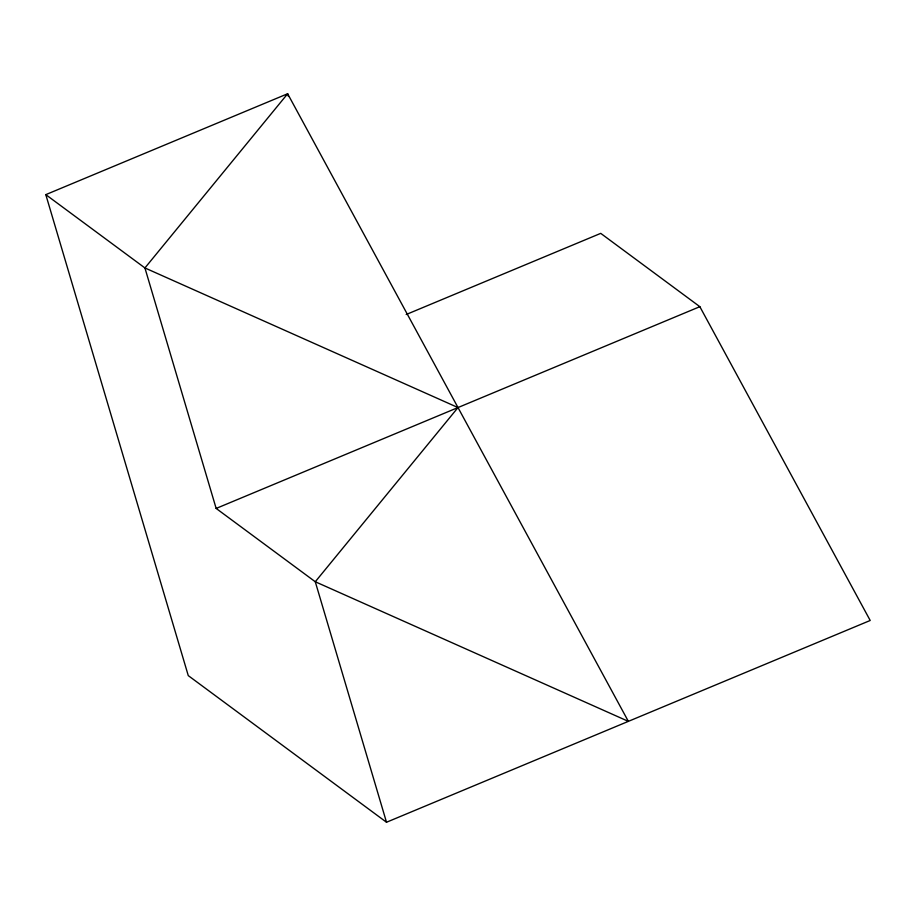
<?xml version="1.0" encoding="UTF-8"?>
<svg xmlns="http://www.w3.org/2000/svg" width="916" height="916" viewBox="0 0 916 916"><rect width="100%" height="100%" fill="white"/><g stroke="black" fill="none" stroke-linecap="round" stroke-linejoin="round"><path stroke-width="1.37" d="M45.8 194.639L287.647 93.753L628.353 721.361L315.276 581.752L216.153 508.437L144.923 267.953L45.8 194.639L188.272 675.619L386.506 822.247L870.2 620.476L699.847 306.677L600.724 233.362L406.2 314.509M216.153 508.437L699.847 306.677M288.448 96.489L287.647 93.753L144.923 267.953L458 407.563L315.276 581.752L386.506 822.247"/></g></svg>
